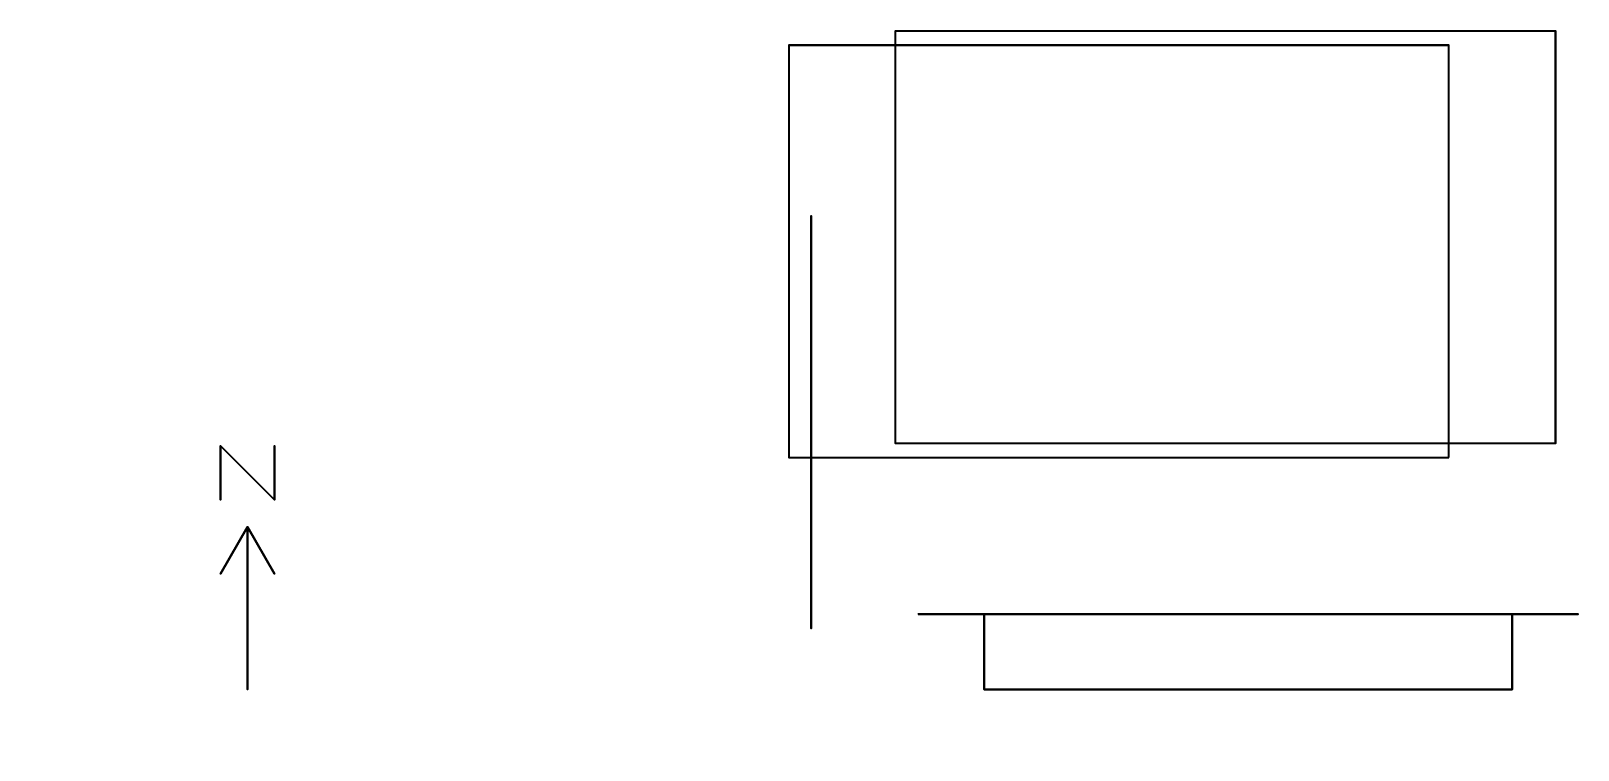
# Model space of a CAD drawing. Header units: metres. Extents: x -16.4 to 12.2, y -2.5 to 10.8.
import ezdxf

# ---------------------------------------------------------------- set-up
doc = ezdxf.new("R2010")
doc.units = ezdxf.units.M

msp = doc.modelspace()

# ---------------------------------------------------------------- linework, layer by layer
at = {"layer": '1', "color": 3}
for points in [[(-12.88763, 3.11316, 0.1), (-12.88763, 3.11316), (-12.88763, 2.11316), (-12.88763, 2.11316, 0.1)], [(-12.88763, 3.11316, 0.1), (-12.88763, 3.11316), (-11.88763, 2.11316), (-11.88763, 2.11316, 0.1)], [(-11.88763, 3.11316, 0.1), (-11.88763, 3.11316), (-11.88763, 2.11316), (-11.88763, 2.11316, 0.1)], [(-12.38763, 1.61316, 0.1), (-12.38763, 1.61316), (-12.88763, 0.74714), (-12.88763, 0.74714, 0.1)], [(-12.38763, 1.61316, 0.1), (-12.38763, 1.61316), (-12.38763, -1.38684), (-12.38763, -1.38684, 0.1)], [(-12.38763, 1.61316, 0.1), (-12.38763, 1.61316), (-11.88763, 0.74714), (-11.88763, 0.74714, 0.1)]]:
    msp.add_3dface(points, dxfattribs=at)
at = {"layer": 'LIVINGZONE', "color": 8}
msp.add_3dface([(11.77657, 10.77552), (11.77657, 3.15552), (-0.41543, 3.15552), (-0.41543, 10.77552)], dxfattribs=at)
at = {"layer": 'LIVINGZONE', "color": 43}
for points in [[(11.77657, 3.15552, 3.6576), (11.77657, 3.15552), (11.77657, 10.77552), (11.77657, 10.77552, 3.6576)], [(9.80437, 10.51588, 3.6576), (9.80437, 10.51588), (-2.38763, 10.51588), (-2.38763, 10.51588, 3.6576)], [(-1.9722, 7.36035, 3.6576), (-1.9722, 7.36035), (-1.9722, -0.25965), (-1.9722, -0.25965, 3.6576)], [(0, 0, 3.6576), (0, 0), (12.192, 0), (12.192, 0, 3.6576)]]:
    msp.add_3dface(points, dxfattribs=at)
at = {"layer": 'LIVINGZONE', "color": 15}
msp.add_3dface([(9.80437, 2.89588, 3.6576), (9.80437, 10.51588, 3.6576), (-2.38763, 10.51588, 3.6576), (-2.38763, 2.89588, 3.6576)], dxfattribs=at)
at = {"layer": 'LIVINGZONE', "color": 143}
for points in [[(0.66037, 10.51588, 2.7432), (0.66037, 10.51588, 0.6096), (-0.86363, 10.51588, 0.6096), (-0.86363, 10.51588, 2.7432)], [(8.28037, 10.51588, 2.7432), (8.28037, 10.51588, 0.6096), (6.75637, 10.51588, 0.6096), (6.75637, 10.51588, 2.7432)], [(1.524, 0, 2.7432), (1.524, 0, 0.6096), (10.668, 0, 0.6096), (10.668, 0, 2.7432)]]:
    msp.add_3dface(points, dxfattribs=at)
at = {"layer": 'LIVINGZONE', "color": 45}
msp.add_3dface([(-1.9722, 1.26435, 2.4384), (-1.9722, 1.26435, 0.3048), (-1.9722, 0.34995, 0.3048), (-1.9722, 0.34995, 2.4384)], dxfattribs=at)
at = {"layer": 'LIVINGZONE', "color": 13}
for points in [[(1.2192, -1.38684, 2.8956), (1.2192, 0, 2.8956), (10.9728, 0, 2.8956), (10.9728, -1.38684, 2.8956)], [(10.9728, -1.38684, 2.8956), (10.9728, 0, 2.8956), (1.2192, 0, 2.8956), (1.2192, -1.38684, 2.8956)]]:
    msp.add_3dface(points, dxfattribs=at)

doc.saveas('drawing.dxf')
